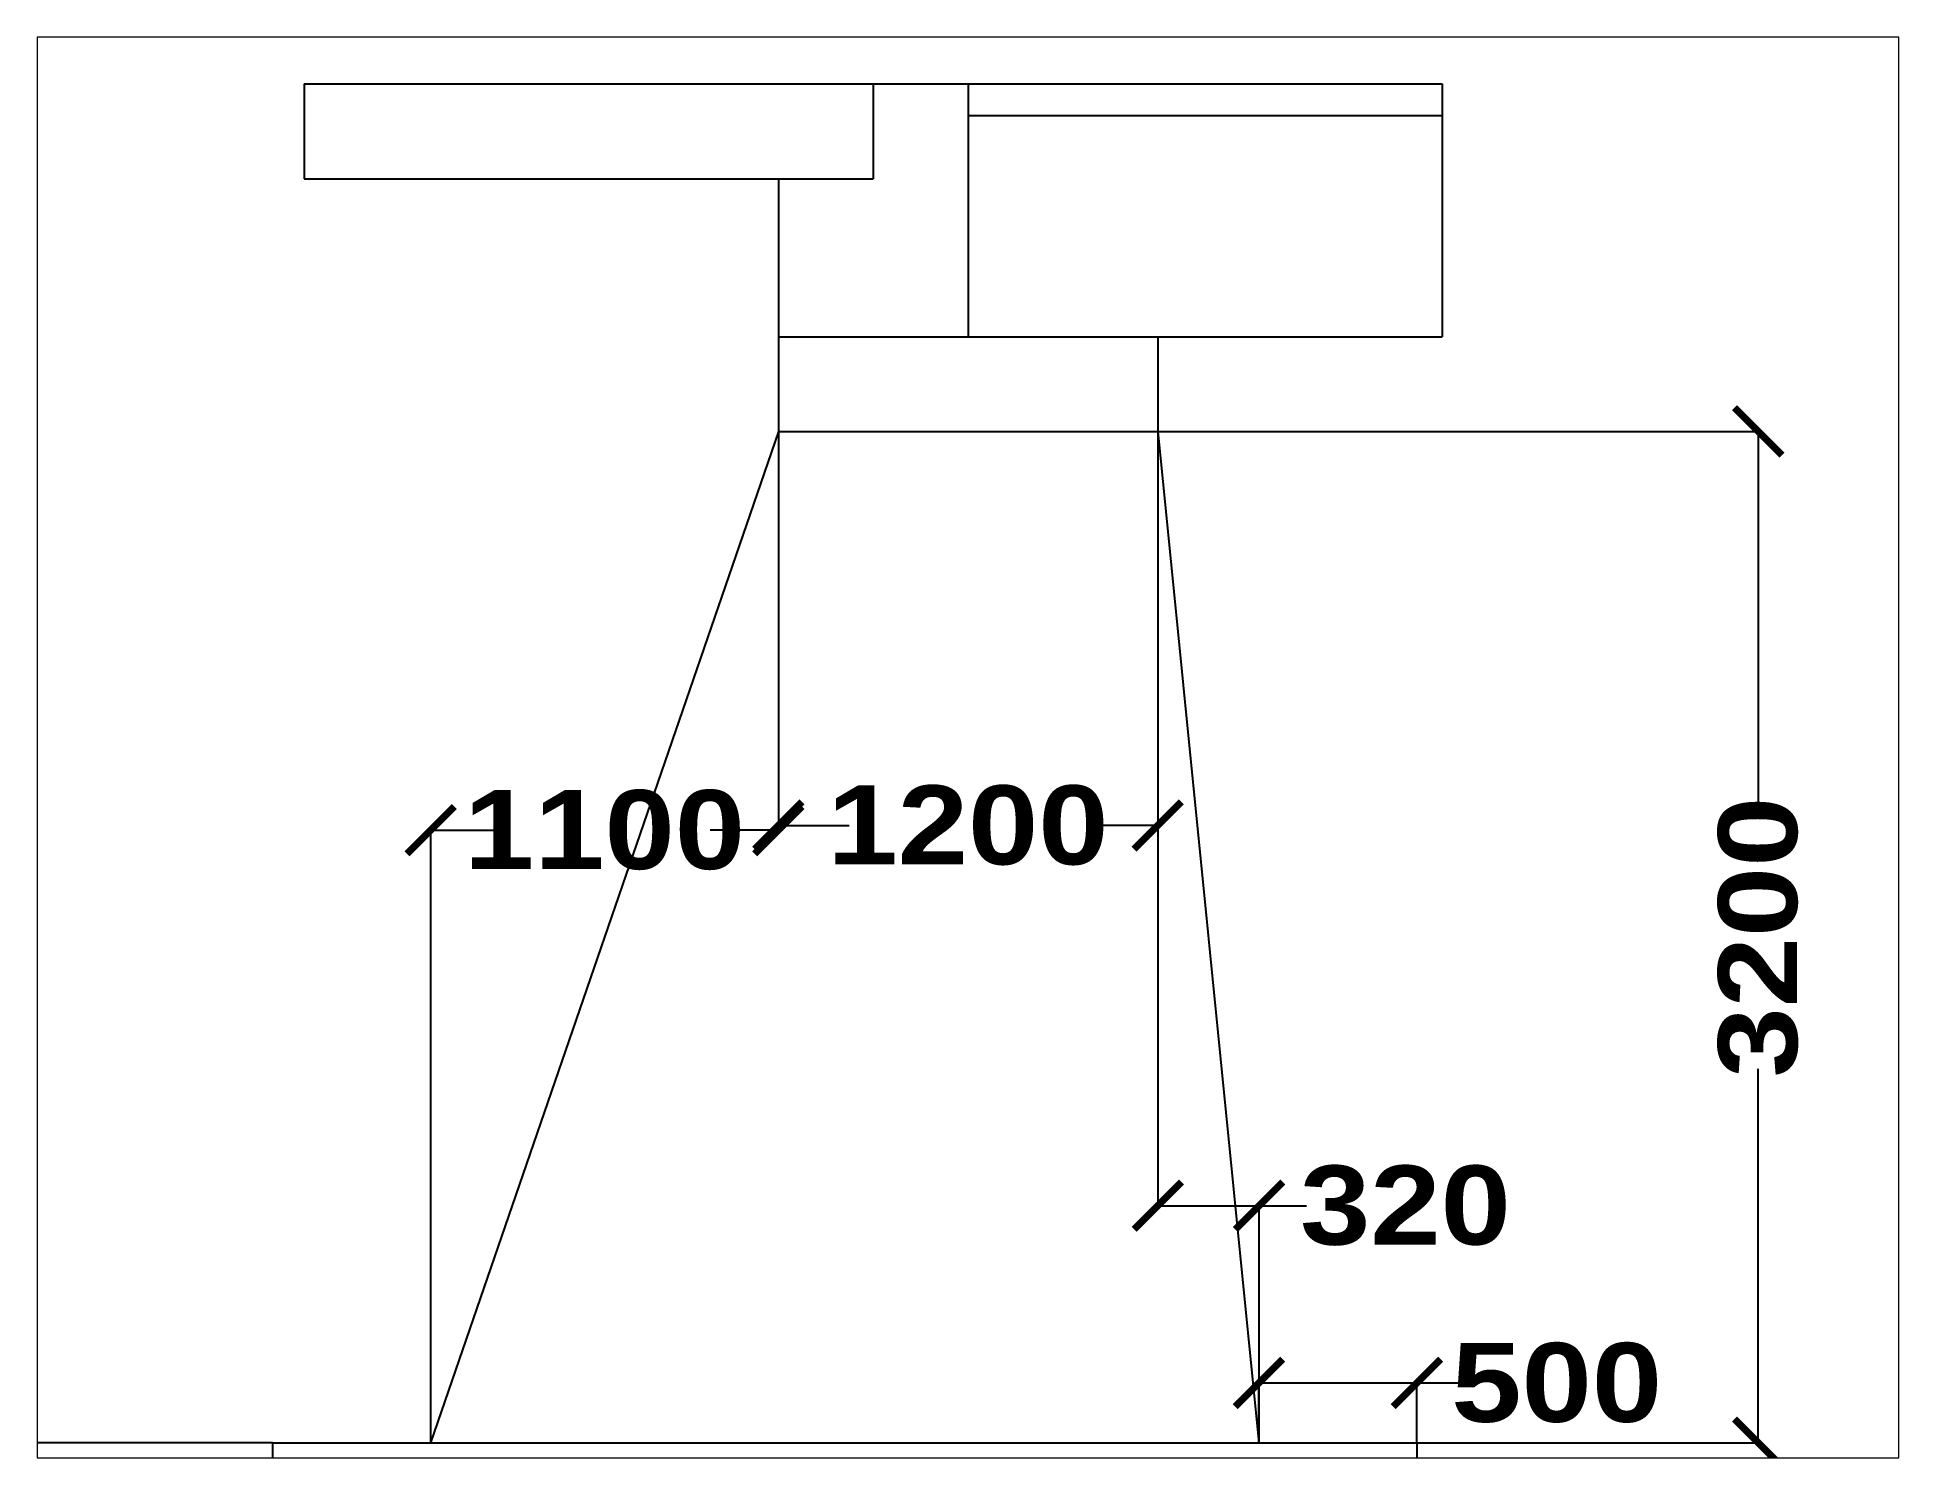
# Paper-space layout 'Layout1' of a CAD drawing. Header units: millimetres. Extents: x 27 to 241, y 20 to 184.
# The model-space entities are those that its viewports show. They can reach past a viewport. Long polylines and large blocks are cut down to what shows.
import ezdxf

# ---------------------------------------------------------------- set-up
doc = ezdxf.new("R2010")
doc.units = ezdxf.units.MM
doc.styles.get("Standard").update_dxf_attribs({"font": 'ariblk.TTF'})
doc.dimstyles.new('ISO-25', dxfattribs={"dimtxt": 250, "dimasz": 150, "dimexe": 1.25, "dimexo": 0.625, "dimtad": 0, "dimtxsty": 'Standard', "dimblk": 'ARCHTICK', "dimcen": 2.5, "dimadec": 0, "dimazin": 0, "dimtfac": 1, "dimtmove": 0, "dimatfit": 3, "dimldrblk": 'ARCHTICK', "dimfxl": 0, "dimarcsym": 0})

# ---------------------------------------------------------------- blocks, each defined once
blk = doc.blocks.new('_ArchTick')
at = {"color": 0, "const_width": 0.15}
blk.add_lwpolyline([(-0.5, -0.5), (0.5, 0.5)], dxfattribs=at)
blk = doc.blocks.new('*D2')
at = {"color": 0, "lineweight": -2}
for p, q in [((810.5, -3176), (810.5, -2986.2)), ((810.5, -2987.5), (1310.5, -2987.5)), ((1310.5, -3176), (1310.5, -2986.2)), ((1310.5, -2987.5), (1460.5, -2987.5))]:
    blk.add_line(p, q, dxfattribs=at)
at = {"layer": 'Defpoints', "color": 0}
for p in [(1310.5, -2987.5), (810.5, -3176.6), (1310.5, -3176.6)]:
    blk.add_point(p, dxfattribs=at)
at = {"color": 0, "lineweight": -2, "xscale": 150, "yscale": 150, "zscale": 150, "rotation": 180}
blk.add_blockref('_ArchTick', (810.5, -2987.5), dxfattribs=at)
at = {"color": 0, "lineweight": -2, "xscale": 150, "yscale": 150, "zscale": 150}
blk.add_blockref('_ArchTick', (1310.5, -2987.5), dxfattribs=at)
at = {"color": 0, "insert": (1752.7, -2987.5), "char_height": 250, "attachment_point": 5}
blk.add_mtext('500', dxfattribs=at)
blk = doc.blocks.new('*D7')
at = {"color": 0, "lineweight": -2}
for p, q in [((-2310.2, -3176.6), (-3820.2, -3176.6)), ((-3818.9, -3176.6), (-3818.9, -3451)), ((-3818.9, -4476.6), (-3818.9, -4202.3)), ((-3010.2, -4476.6), (-3820.2, -4476.6))]:
    blk.add_line(p, q, dxfattribs=at)
at = {"layer": 'Defpoints', "color": 0}
for p in [(-2309.5, -3176.6), (-3818.9, -4476.6), (-3009.5, -4476.6)]:
    blk.add_point(p, dxfattribs=at)
at = {"color": 0, "lineweight": -2, "xscale": 150, "yscale": 150, "zscale": 150}
for p, rotation in [((-3818.9, -3176.6), 90), ((-3818.9, -4476.6), 270)]:
    blk.add_blockref('_ArchTick', p, dxfattribs=dict(at, rotation=rotation))
at = {"color": 0, "insert": (-3818.9, -3826.6), "char_height": 250, "attachment_point": 5, "rotation": 90}
blk.add_mtext('1300', dxfattribs=at)
blk = doc.blocks.new('*D9')
at = {"color": 0, "lineweight": -2}
for p, q in [((491.1, 23.4), (2391.6, 23.4)), ((2390.3, 23.4), (2390.3, -1159.4)), ((2390.3, -3176.6), (2390.3, -1993.9)), ((811.1, -3176.6), (2391.6, -3176.6))]:
    blk.add_line(p, q, dxfattribs=at)
at = {"layer": 'Defpoints', "color": 0}
for p in [(490.5, 23.4), (2390.3, 23.4), (810.5, -3176.6)]:
    blk.add_point(p, dxfattribs=at)
at = {"color": 0, "lineweight": -2, "xscale": 150, "yscale": 150, "zscale": 150}
for p, rotation in [((2390.3, 23.4), 90), ((2390.3, -3176.6), 270)]:
    blk.add_blockref('_ArchTick', p, dxfattribs=dict(at, rotation=rotation))
at = {"color": 0, "insert": (2390.3, -1576.6), "char_height": 250, "attachment_point": 5, "rotation": 90}
blk.add_mtext('3200', dxfattribs=at)
blk = doc.blocks.new('*D10')
at = {"color": 0, "lineweight": -2}
for p, q in [((-709.5, 22.7), (-709.5, -1239.5)), ((-1809.5, -3176), (-1809.5, -1237)), ((-1809.5, -1238.2), (-1593.5, -1238.2)), ((-709.5, -1238.2), (-925.6, -1238.2))]:
    blk.add_line(p, q, dxfattribs=at)
at = {"layer": 'Defpoints', "color": 0}
for p in [(-709.5, 23.4), (-1809.5, -1238.2), (-1809.5, -3176.6)]:
    blk.add_point(p, dxfattribs=at)
at = {"color": 0, "lineweight": -2, "xscale": 150, "yscale": 150, "zscale": 150, "rotation": 180}
blk.add_blockref('_ArchTick', (-1809.5, -1238.2), dxfattribs=at)
at = {"color": 0, "lineweight": -2, "xscale": 150, "yscale": 150, "zscale": 150}
blk.add_blockref('_ArchTick', (-709.5, -1238.2), dxfattribs=at)
at = {"color": 0, "insert": (-1259.5, -1238.2), "char_height": 250, "attachment_point": 5}
blk.add_mtext('1100', dxfattribs=at)
blk = doc.blocks.new('*D11')
at = {"color": 0, "lineweight": -2}
for p, q in [((491.1, 22.7), (491.1, -2427.9)), ((491.1, -2426.6), (811.1, -2426.6)), ((811.1, -3176), (811.1, -2425.4)), ((811.1, -2426.6), (961.1, -2426.6))]:
    blk.add_line(p, q, dxfattribs=at)
at = {"layer": 'Defpoints', "color": 0}
for p in [(491.1, 23.4), (811.1, -2426.6), (811.1, -3176.6)]:
    blk.add_point(p, dxfattribs=at)
at = {"color": 0, "lineweight": -2, "xscale": 150, "yscale": 150, "zscale": 150, "rotation": 180}
blk.add_blockref('_ArchTick', (491.1, -2426.6), dxfattribs=at)
at = {"color": 0, "lineweight": -2, "xscale": 150, "yscale": 150, "zscale": 150}
blk.add_blockref('_ArchTick', (811.1, -2426.6), dxfattribs=at)
at = {"color": 0, "insert": (1274.2, -2426.6), "char_height": 250, "attachment_point": 5}
blk.add_mtext('320', dxfattribs=at)
blk = doc.blocks.new('*D13')
at = {"color": 0, "lineweight": -2}
for p, q in [((-709.5, 22.7), (-709.5, -1224.8)), ((490.5, 22.7), (490.5, -1224.8)), ((-709.5, -1223.5), (-485.2, -1223.5)), ((490.5, -1223.5), (266.1, -1223.5))]:
    blk.add_line(p, q, dxfattribs=at)
at = {"layer": 'Defpoints', "color": 0}
for p in [(-709.5, 23.4), (490.5, 23.4), (490.5, -1223.5)]:
    blk.add_point(p, dxfattribs=at)
at = {"color": 0, "lineweight": -2, "xscale": 150, "yscale": 150, "zscale": 150, "rotation": 180}
blk.add_blockref('_ArchTick', (-709.5, -1223.5), dxfattribs=at)
at = {"color": 0, "lineweight": -2, "xscale": 150, "yscale": 150, "zscale": 150}
blk.add_blockref('_ArchTick', (490.5, -1223.5), dxfattribs=at)
at = {"color": 0, "insert": (-109.5, -1223.5), "char_height": 250, "attachment_point": 5}
blk.add_mtext('1200', dxfattribs=at)

msp = doc.modelspace()

# ---------------------------------------------------------------- linework, layer by layer
for p, q in [((-2209.544, 1123.357), (279.2, 1123.357)), ((-2209.544, 1123.357), (-2209.544, 823.357)), ((-2209.544, 1123.357), (-2209.544, 823.357)), ((-409.544, 1123.357), (-409.544, 823.357)), ((-109.544, 1123.357), (-109.544, 323.357)), ((279.2, 1123.357), (1390.456, 1123.357)), ((1390.456, 1123.357), (1390.456, 323.357)), ((-109.544, 1023.357), (1390.456, 1023.357)), ((-2209.544, 823.357), (-409.544, 823.357)), ((-709.544, 823.357), (-709.544, 323.357)), ((-709.544, 323.357), (-709.544, 23.357)), ((-709.544, 323.357), (490.456, 323.357)), ((279.2, 323.357), (490.456, 323.357)), ((490.456, 323.357), (1390.456, 323.357)), ((490.456, 323.357), (490.456, 23.357)), ((-709.544, 23.357), (-1809.544, -3176.643)), ((-709.544, 23.357), (490.456, 23.357)), ((490.456, 23.357), (810.456, -3176.643)), ((-2309.544, -3176.643), (-2309.544, -3676.643)), ((-2309.544, -3176.643), (1310.456, -3176.643)), ((-1809.544, -3176.643), (810.456, -3176.643)), ((-709.544, -3176.643), (490.456, -3176.643)), ((1310.456, -3176.643), (1310.456, -3676.643))]:
    msp.add_line(p, q)

# ---------------------------------------------------------------- dimensions: what is measured, and where the dimension line sits
for base, p1, p2, picture, middle in [((2390.337, 23.357), (810.456, -3176.643), (490.456, 23.357), '*D9', (2390.337, -1576.643)), ((-3818.935, -4476.643), (-2309.544, -3176.643), (-3009.544, -4476.643), '*D7', (-3818.935, -3826.643))]:
    dim = msp.add_linear_dim(base=base, p1=p1, p2=p2, angle=90, dimstyle='ISO-25')
    dim.commit()
    dim.dimension.update_dxf_attribs({"geometry": picture, "text_midpoint": middle})
for base, p1, p2, picture, middle in [((-1809.544, -1238.244), (-709.544, 23.357), (-1809.544, -3176.643), '*D10', (-1259.544, -1238.244)), ((490.456, -1223.53), (-709.544, 23.357), (490.456, 23.357), '*D13', (-109.544, -1223.53)), ((811.081, -2426.643), (491.081, 23.357), (811.081, -3176.643), '*D11', (1274.206, -2426.643)), ((1310.456, -2987.463), (810.456, -3176.643), (1310.456, -3176.643), '*D2', (1752.748, -2987.463))]:
    dim = msp.add_linear_dim(base=base, p1=p1, p2=p2, dimstyle='ISO-25')
    dim.commit()
    dim.dimension.update_dxf_attribs({"geometry": picture, "text_midpoint": middle})

psp = doc.layouts.get("Layout1")

# ---------------------------------------------------------------- viewports
at = {"layer": '0'}
psp.add_viewport(center=(133.81, 102.14), size=(214.09, 163.4236), view_center_point=(-109.544, -976.643), view_height=4495.30686, dxfattribs=at)

doc.saveas('drawing.dxf')
